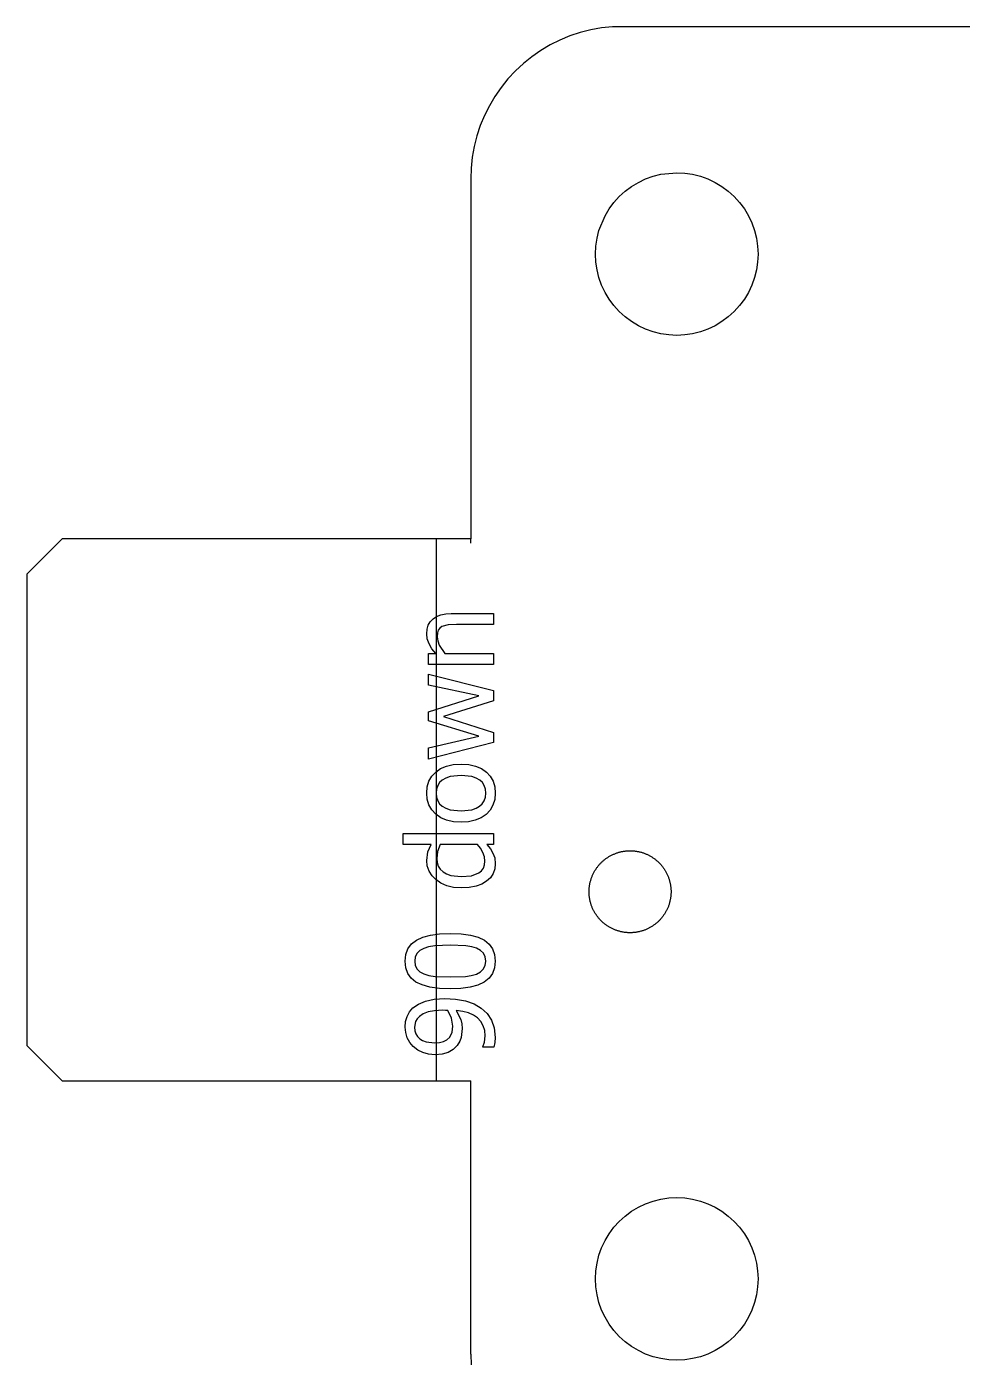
# Model space of a CAD drawing. Extents: x -1267 to 2080, y -21 to 4009.
# Drawn here: x 977.1 to 1018.2, y 2642.5 to 2701.1 of the extents above; entities that cross this region are included whole.
import ezdxf

# ---------------------------------------------------------------- set-up
doc = ezdxf.new("R2010")
doc.units = 0
doc.layers.add('90 down', color=7, linetype='Continuous', true_color=0xffffff)
doc.layers.add('Layer0', color=7, linetype='Continuous', true_color=0xffffff)

msp = doc.modelspace()

# ---------------------------------------------------------------- linework, layer by layer
at = {"layer": '90 down'}
for p, q in [((994.964, 2675.086, 6.286), (995.118, 2675.19, 6.286)), ((995.118, 2675.19, 6.286), (995.303, 2675.264, 6.286)), ((995.303, 2675.264, 6.286), (995.52, 2675.309, 6.286)), ((995.52, 2675.309, 6.286), (995.767, 2675.324, 6.286)), ((995.767, 2675.324, 6.286), (997.619, 2675.324, 6.286)), ((997.619, 2675.324, 6.286), (997.619, 2674.843, 6.286)), ((994.687, 2674.427, 6.286), (994.704, 2674.626, 6.286)), ((994.704, 2674.626, 6.286), (994.756, 2674.802, 6.286)), ((994.756, 2674.802, 6.286), (994.843, 2674.956, 6.286)), ((994.843, 2674.956, 6.286), (994.964, 2675.086, 6.286)), ((995.196, 2674.588, 6.286), (995.157, 2674.464, 6.286)), ((995.262, 2674.681, 6.286), (995.196, 2674.588, 6.286)), ((995.356, 2674.751, 6.286), (995.262, 2674.681, 6.286)), ((995.628, 2674.824, 6.286), (995.356, 2674.751, 6.286)), ((995.995, 2674.843, 6.286), (995.628, 2674.824, 6.286)), ((997.619, 2674.843, 6.286), (995.995, 2674.843, 6.286)), ((994.712, 2674.2, 6.286), (994.687, 2674.427, 6.286)), ((994.789, 2673.985, 6.286), (994.712, 2674.2, 6.286)), ((994.913, 2673.774, 6.286), (994.789, 2673.985, 6.286)), ((995.157, 2674.464, 6.286), (995.144, 2674.302, 6.286)), ((995.144, 2674.302, 6.286), (995.168, 2674.12, 6.286)), ((995.168, 2674.12, 6.286), (995.24, 2673.933, 6.286)), ((994.766, 2673.081, 6.286), (994.766, 2673.561, 6.286)), ((994.766, 2673.561, 6.286), (995.083, 2673.561, 6.286)), ((995.083, 2673.561, 6.286), (994.913, 2673.774, 6.286)), ((995.24, 2673.933, 6.286), (995.489, 2673.561, 6.286)), ((995.489, 2673.561, 6.286), (997.619, 2673.561, 6.286)), ((997.619, 2673.561, 6.286), (997.619, 2673.081, 6.286)), ((997.619, 2673.081, 6.286), (994.766, 2673.081, 6.286)), ((994.766, 2672.657, 6.286), (997.619, 2671.934, 6.286)), ((994.766, 2672.174, 6.286), (994.766, 2672.657, 6.286)), ((996.975, 2671.699, 6.286), (994.766, 2672.174, 6.286)), ((994.766, 2671.004, 6.286), (996.975, 2671.699, 6.286)), ((997.619, 2671.934, 6.286), (997.619, 2671.49, 6.286)), ((997.619, 2671.49, 6.286), (995.42, 2670.792, 6.286)), ((994.766, 2670.608, 6.286), (994.766, 2671.004, 6.286)), ((996.975, 2669.931, 6.286), (994.766, 2670.608, 6.286)), ((995.42, 2670.792, 6.286), (997.619, 2670.1, 6.286)), ((994.766, 2669.428, 6.286), (996.975, 2669.931, 6.286)), ((997.619, 2670.1, 6.286), (997.619, 2669.658, 6.286)), ((997.619, 2669.658, 6.286), (994.766, 2668.928, 6.286)), ((994.766, 2668.928, 6.286), (994.766, 2669.428, 6.286)), ((995.855, 2668.684, 6.286), (996.194, 2668.705, 6.286)), ((996.194, 2668.705, 6.286), (996.533, 2668.684, 6.286)), ((994.785, 2667.953, 6.286), (994.909, 2668.17, 6.286)), ((994.909, 2668.17, 6.286), (995.081, 2668.358, 6.286)), ((995.081, 2668.358, 6.286), (995.299, 2668.51, 6.286)), ((995.299, 2668.51, 6.286), (995.557, 2668.619, 6.286)), ((995.711, 2668.159, 6.286), (995.523, 2668.096, 6.286)), ((995.557, 2668.619, 6.286), (995.855, 2668.684, 6.286)), ((996.194, 2668.21, 6.286), (995.711, 2668.159, 6.286)), ((996.672, 2668.159, 6.286), (996.194, 2668.21, 6.286)), ((996.533, 2668.684, 6.286), (996.832, 2668.619, 6.286)), ((996.859, 2668.096, 6.286), (996.672, 2668.159, 6.286)), ((996.832, 2668.619, 6.286), (997.09, 2668.51, 6.286)), ((997.09, 2668.51, 6.286), (997.306, 2668.358, 6.286)), ((997.306, 2668.358, 6.286), (997.478, 2668.17, 6.286)), ((997.478, 2668.17, 6.286), (997.6, 2667.953, 6.286)), ((994.687, 2667.433, 6.286), (994.711, 2667.708, 6.286)), ((994.711, 2667.708, 6.286), (994.785, 2667.953, 6.286)), ((995.117, 2667.609, 6.286), (995.101, 2667.433, 6.286)), ((995.168, 2667.763, 6.286), (995.117, 2667.609, 6.286)), ((995.252, 2667.896, 6.286), (995.168, 2667.763, 6.286)), ((995.37, 2668.008, 6.286), (995.252, 2667.896, 6.286)), ((995.523, 2668.096, 6.286), (995.37, 2668.008, 6.286)), ((997.012, 2668.007, 6.286), (996.859, 2668.096, 6.286)), ((997.131, 2667.895, 6.286), (997.012, 2668.007, 6.286)), ((997.216, 2667.762, 6.286), (997.131, 2667.895, 6.286)), ((997.267, 2667.608, 6.286), (997.216, 2667.762, 6.286)), ((997.284, 2667.433, 6.286), (997.267, 2667.608, 6.286)), ((997.6, 2667.953, 6.286), (997.674, 2667.708, 6.286)), ((997.674, 2667.708, 6.286), (997.698, 2667.433, 6.286)), ((994.711, 2667.16, 6.286), (994.687, 2667.433, 6.286)), ((994.786, 2666.915, 6.286), (994.711, 2667.16, 6.286)), ((995.101, 2667.433, 6.286), (995.117, 2667.256, 6.286)), ((995.117, 2667.256, 6.286), (995.168, 2667.101, 6.286)), ((995.168, 2667.101, 6.286), (995.252, 2666.967, 6.286)), ((995.252, 2666.967, 6.286), (995.37, 2666.855, 6.286)), ((997.007, 2666.855, 6.286), (997.129, 2666.967, 6.286)), ((997.129, 2666.967, 6.286), (997.215, 2667.101, 6.286)), ((997.215, 2667.101, 6.286), (997.267, 2667.256, 6.286)), ((997.267, 2667.256, 6.286), (997.284, 2667.433, 6.286)), ((997.673, 2667.152, 6.286), (997.597, 2666.902, 6.286)), ((997.698, 2667.433, 6.286), (997.673, 2667.152, 6.286)), ((994.909, 2666.697, 6.286), (994.786, 2666.915, 6.286)), ((995.083, 2666.507, 6.286), (994.909, 2666.697, 6.286)), ((995.301, 2666.354, 6.286), (995.083, 2666.507, 6.286)), ((995.558, 2666.244, 6.286), (995.301, 2666.354, 6.286)), ((995.37, 2666.855, 6.286), (995.523, 2666.766, 6.286)), ((995.523, 2666.766, 6.286), (995.711, 2666.702, 6.286)), ((995.711, 2666.702, 6.286), (996.194, 2666.652, 6.286)), ((996.194, 2666.652, 6.286), (996.665, 2666.702, 6.286)), ((996.665, 2666.702, 6.286), (996.853, 2666.766, 6.286)), ((996.853, 2666.766, 6.286), (997.007, 2666.855, 6.286)), ((997.293, 2666.497, 6.286), (997.073, 2666.348, 6.286)), ((997.471, 2666.684, 6.286), (997.293, 2666.497, 6.286)), ((997.597, 2666.902, 6.286), (997.471, 2666.684, 6.286)), ((995.856, 2666.178, 6.286), (995.558, 2666.244, 6.286)), ((996.194, 2666.156, 6.286), (995.856, 2666.178, 6.286)), ((996.523, 2666.178, 6.286), (996.194, 2666.156, 6.286)), ((996.816, 2666.241, 6.286), (996.523, 2666.178, 6.286)), ((997.073, 2666.348, 6.286), (996.816, 2666.241, 6.286)), ((993.645, 2665.183, 6.286), (993.645, 2665.663, 6.286)), ((993.645, 2665.663, 6.286), (997.619, 2665.663, 6.286)), ((994.881, 2665.183, 6.286), (993.645, 2665.183, 6.286)), ((994.734, 2664.848, 6.286), (994.881, 2665.183, 6.286)), ((995.279, 2665.183, 6.286), (995.159, 2664.862, 6.286)), ((996.924, 2665.183, 6.286), (995.279, 2665.183, 6.286)), ((997.055, 2665.009, 6.286), (996.924, 2665.183, 6.286)), ((997.619, 2665.183, 6.286), (997.328, 2665.183, 6.286)), ((997.328, 2665.183, 6.286), (997.484, 2664.989, 6.286)), ((997.619, 2665.663, 6.286), (997.619, 2665.183, 6.286)), ((994.687, 2664.475, 6.286), (994.734, 2664.848, 6.286)), ((995.159, 2664.862, 6.286), (995.126, 2664.555, 6.286)), ((997.155, 2664.823, 6.286), (997.055, 2665.009, 6.286)), ((997.22, 2664.632, 6.286), (997.155, 2664.823, 6.286)), ((997.241, 2664.442, 6.286), (997.22, 2664.632, 6.286)), ((997.484, 2664.989, 6.286), (997.596, 2664.797, 6.286)), ((997.596, 2664.797, 6.286), (997.671, 2664.585, 6.286)), ((994.713, 2664.238, 6.286), (994.687, 2664.475, 6.286)), ((994.793, 2664.012, 6.286), (994.713, 2664.238, 6.286)), ((994.919, 2663.807, 6.286), (994.793, 2664.012, 6.286)), ((995.126, 2664.555, 6.286), (995.143, 2664.38, 6.286)), ((995.143, 2664.38, 6.286), (995.195, 2664.225, 6.286)), ((995.195, 2664.225, 6.286), (995.282, 2664.09, 6.286)), ((995.282, 2664.09, 6.286), (995.403, 2663.975, 6.286)), ((996.974, 2663.926, 6.286), (997.091, 2664.019, 6.286)), ((997.091, 2664.019, 6.286), (997.174, 2664.136, 6.286)), ((997.174, 2664.136, 6.286), (997.224, 2664.277, 6.286)), ((997.224, 2664.277, 6.286), (997.241, 2664.442, 6.286)), ((997.674, 2664.106, 6.286), (997.601, 2663.899, 6.286)), ((997.671, 2664.585, 6.286), (997.698, 2664.33, 6.286)), ((997.698, 2664.33, 6.286), (997.674, 2664.106, 6.286)), ((995.085, 2663.635, 6.286), (994.919, 2663.807, 6.286)), ((995.307, 2663.483, 6.286), (995.085, 2663.635, 6.286)), ((995.564, 2663.367, 6.286), (995.307, 2663.483, 6.286)), ((995.403, 2663.975, 6.286), (995.557, 2663.883, 6.286)), ((995.557, 2663.883, 6.286), (995.742, 2663.818, 6.286)), ((995.742, 2663.818, 6.286), (996.204, 2663.765, 6.286)), ((996.204, 2663.765, 6.286), (996.648, 2663.806, 6.286)), ((996.648, 2663.806, 6.286), (996.974, 2663.926, 6.286)), ((997.107, 2663.439, 6.286), (996.851, 2663.346, 6.286)), ((997.318, 2663.564, 6.286), (997.107, 2663.439, 6.286)), ((997.482, 2663.717, 6.286), (997.318, 2663.564, 6.286)), ((997.601, 2663.899, 6.286), (997.482, 2663.717, 6.286)), ((995.864, 2663.294, 6.286), (995.564, 2663.367, 6.286)), ((996.214, 2663.27, 6.286), (995.864, 2663.294, 6.286)), ((996.554, 2663.289, 6.286), (996.214, 2663.27, 6.286)), ((996.851, 2663.346, 6.286), (996.554, 2663.289, 6.286)), ((994.232, 2660.979, 6.286), (994.51, 2661.107, 6.286)), ((994.51, 2661.107, 6.286), (994.85, 2661.199, 6.286)), ((994.85, 2661.199, 6.286), (995.252, 2661.254, 6.286)), ((995.252, 2661.254, 6.286), (995.716, 2661.272, 6.286)), ((995.716, 2661.272, 6.286), (996.194, 2661.254, 6.286)), ((996.194, 2661.254, 6.286), (996.604, 2661.198, 6.286)), ((996.604, 2661.198, 6.286), (996.946, 2661.105, 6.286)), ((996.946, 2661.105, 6.286), (997.219, 2660.975, 6.286)), ((993.77, 2660.35, 6.286), (993.862, 2660.601, 6.286)), ((993.862, 2660.601, 6.286), (994.016, 2660.811, 6.286)), ((994.016, 2660.811, 6.286), (994.232, 2660.979, 6.286)), ((994.386, 2660.525, 6.286), (994.261, 2660.405, 6.286)), ((994.556, 2660.616, 6.286), (994.386, 2660.525, 6.286)), ((994.772, 2660.681, 6.286), (994.556, 2660.616, 6.286)), ((995.037, 2660.723, 6.286), (994.772, 2660.681, 6.286)), ((995.716, 2660.754, 6.286), (995.037, 2660.723, 6.286)), ((996.398, 2660.723, 6.286), (995.716, 2660.754, 6.286)), ((996.662, 2660.682, 6.286), (996.398, 2660.723, 6.286)), ((996.876, 2660.619, 6.286), (996.662, 2660.682, 6.286)), ((997.05, 2660.527, 6.286), (996.876, 2660.619, 6.286)), ((997.176, 2660.405, 6.286), (997.05, 2660.527, 6.286)), ((997.219, 2660.975, 6.286), (997.429, 2660.806, 6.286)), ((997.429, 2660.806, 6.286), (997.579, 2660.596, 6.286)), ((997.579, 2660.596, 6.286), (997.668, 2660.347, 6.286)), ((993.739, 2660.057, 6.286), (993.77, 2660.35, 6.286)), ((993.769, 2659.766, 6.286), (993.739, 2660.057, 6.286)), ((994.186, 2660.251, 6.286), (994.161, 2660.057, 6.286)), ((994.161, 2660.057, 6.286), (994.186, 2659.863, 6.286)), ((994.261, 2660.405, 6.286), (994.186, 2660.251, 6.286)), ((997.252, 2660.25, 6.286), (997.176, 2660.405, 6.286)), ((997.25, 2659.858, 6.286), (997.277, 2660.057, 6.286)), ((997.277, 2660.057, 6.286), (997.252, 2660.25, 6.286)), ((997.668, 2660.347, 6.286), (997.698, 2660.057, 6.286)), ((997.698, 2660.057, 6.286), (997.668, 2659.763, 6.286)), ((993.858, 2659.517, 6.286), (993.769, 2659.766, 6.286)), ((994.007, 2659.307, 6.286), (993.858, 2659.517, 6.286)), ((994.186, 2659.863, 6.286), (994.261, 2659.708, 6.286)), ((994.261, 2659.708, 6.286), (994.387, 2659.586, 6.286)), ((994.387, 2659.586, 6.286), (994.562, 2659.492, 6.286)), ((994.562, 2659.492, 6.286), (994.781, 2659.428, 6.286)), ((994.781, 2659.428, 6.286), (995.052, 2659.387, 6.286)), ((995.052, 2659.387, 6.286), (995.721, 2659.359, 6.286)), ((995.721, 2659.359, 6.286), (996.388, 2659.384, 6.286)), ((996.388, 2659.384, 6.286), (996.642, 2659.422, 6.286)), ((996.642, 2659.422, 6.286), (996.868, 2659.49, 6.286)), ((996.868, 2659.49, 6.286), (997.042, 2659.579, 6.286)), ((997.042, 2659.579, 6.286), (997.171, 2659.7, 6.286)), ((997.171, 2659.7, 6.286), (997.25, 2659.858, 6.286)), ((997.576, 2659.512, 6.286), (997.424, 2659.302, 6.286)), ((997.668, 2659.763, 6.286), (997.576, 2659.512, 6.286)), ((994.215, 2659.138, 6.286), (994.007, 2659.307, 6.286)), ((994.488, 2659.008, 6.286), (994.215, 2659.138, 6.286)), ((994.83, 2658.915, 6.286), (994.488, 2659.008, 6.286)), ((995.241, 2658.859, 6.286), (994.83, 2658.915, 6.286)), ((995.721, 2658.841, 6.286), (995.241, 2658.859, 6.286)), ((996.19, 2658.859, 6.286), (995.721, 2658.841, 6.286)), ((996.594, 2658.914, 6.286), (996.19, 2658.859, 6.286)), ((996.934, 2659.006, 6.286), (996.594, 2658.914, 6.286)), ((997.21, 2659.134, 6.286), (996.934, 2659.006, 6.286)), ((997.424, 2659.302, 6.286), (997.21, 2659.134, 6.286)), ((994.081, 2657.998, 6.286), (994.323, 2658.172, 6.286)), ((994.323, 2658.172, 6.286), (994.631, 2658.303, 6.286)), ((994.631, 2658.303, 6.286), (995.015, 2658.384, 6.286)), ((995.015, 2658.384, 6.286), (995.489, 2658.412, 6.286)), ((995.489, 2658.412, 6.286), (995.949, 2658.385, 6.286)), ((995.949, 2658.385, 6.286), (996.384, 2658.306, 6.286)), ((996.384, 2658.306, 6.286), (996.771, 2658.174, 6.286)), ((996.771, 2658.174, 6.286), (997.085, 2657.993, 6.286)), ((993.761, 2657.403, 6.286), (993.827, 2657.629, 6.286)), ((993.827, 2657.629, 6.286), (993.935, 2657.828, 6.286)), ((993.935, 2657.828, 6.286), (994.081, 2657.998, 6.286)), ((994.37, 2657.63, 6.286), (994.267, 2657.517, 6.286)), ((994.531, 2657.742, 6.286), (994.37, 2657.63, 6.286)), ((994.747, 2657.827, 6.286), (994.531, 2657.742, 6.286)), ((995.027, 2657.88, 6.286), (994.747, 2657.827, 6.286)), ((995.379, 2657.898, 6.286), (995.027, 2657.88, 6.286)), ((995.518, 2657.894, 6.286), (995.379, 2657.898, 6.286)), ((995.619, 2657.888, 6.286), (995.518, 2657.894, 6.286)), ((995.771, 2657.558, 6.286), (995.619, 2657.888, 6.286)), ((996.271, 2657.851, 6.286), (995.982, 2657.885, 6.286)), ((995.982, 2657.885, 6.286), (996.184, 2657.496, 6.286)), ((996.524, 2657.785, 6.286), (996.271, 2657.851, 6.286)), ((996.742, 2657.689, 6.286), (996.524, 2657.785, 6.286)), ((996.924, 2657.561, 6.286), (996.742, 2657.689, 6.286)), ((997.068, 2657.405, 6.286), (996.924, 2657.561, 6.286)), ((997.085, 2657.993, 6.286), (997.346, 2657.751, 6.286)), ((997.346, 2657.751, 6.286), (997.537, 2657.465, 6.286)), ((993.739, 2657.152, 6.286), (993.761, 2657.403, 6.286)), ((993.763, 2656.919, 6.286), (993.739, 2657.152, 6.286)), ((994.201, 2657.403, 6.286), (994.155, 2657.15, 6.286)), ((994.155, 2657.15, 6.286), (994.169, 2657.001, 6.286)), ((994.169, 2657.001, 6.286), (994.212, 2656.868, 6.286)), ((994.267, 2657.517, 6.286), (994.201, 2657.403, 6.286)), ((995.829, 2657.206, 6.286), (995.771, 2657.558, 6.286)), ((995.802, 2656.943, 6.286), (995.829, 2657.206, 6.286)), ((996.184, 2657.496, 6.286), (996.231, 2657.303, 6.286)), ((996.247, 2657.094, 6.286), (996.201, 2656.708, 6.286)), ((996.231, 2657.303, 6.286), (996.247, 2657.094, 6.286)), ((997.171, 2657.221, 6.286), (997.068, 2657.405, 6.286)), ((997.233, 2657.011, 6.286), (997.171, 2657.221, 6.286)), ((997.254, 2656.774, 6.286), (997.233, 2657.011, 6.286)), ((997.537, 2657.465, 6.286), (997.654, 2657.121, 6.286)), ((997.654, 2657.121, 6.286), (997.693, 2656.705, 6.286)), ((993.834, 2656.689, 6.286), (993.763, 2656.919, 6.286)), ((993.947, 2656.478, 6.286), (993.834, 2656.689, 6.286)), ((994.097, 2656.302, 6.286), (993.947, 2656.478, 6.286)), ((994.212, 2656.868, 6.286), (994.282, 2656.75, 6.286)), ((994.282, 2656.75, 6.286), (994.38, 2656.649, 6.286)), ((994.38, 2656.649, 6.286), (994.505, 2656.568, 6.286)), ((994.505, 2656.568, 6.286), (994.655, 2656.509, 6.286)), ((994.655, 2656.509, 6.286), (995.032, 2656.463, 6.286)), ((995.032, 2656.463, 6.286), (995.251, 2656.478, 6.286)), ((995.251, 2656.478, 6.286), (995.427, 2656.524, 6.286)), ((995.427, 2656.524, 6.286), (995.572, 2656.604, 6.286)), ((995.572, 2656.604, 6.286), (995.696, 2656.723, 6.286)), ((995.696, 2656.723, 6.286), (995.802, 2656.943, 6.286)), ((996.134, 2656.534, 6.286), (996.023, 2656.358, 6.286)), ((996.201, 2656.708, 6.286), (996.134, 2656.534, 6.286)), ((997.152, 2656.299, 6.286), (997.221, 2656.498, 6.286)), ((997.221, 2656.498, 6.286), (997.254, 2656.774, 6.286)), ((997.682, 2656.488, 6.286), (997.639, 2656.274, 6.286)), ((997.693, 2656.705, 6.286), (997.682, 2656.488, 6.286)), ((994.29, 2656.153, 6.286), (994.097, 2656.302, 6.286)), ((994.516, 2656.04, 6.286), (994.29, 2656.153, 6.286)), ((994.771, 2655.968, 6.286), (994.516, 2656.04, 6.286)), ((995.052, 2655.944, 6.286), (994.771, 2655.968, 6.286)), ((995.365, 2655.97, 6.286), (995.052, 2655.944, 6.286)), ((995.628, 2656.049, 6.286), (995.365, 2655.97, 6.286)), ((995.846, 2656.179, 6.286), (995.628, 2656.049, 6.286)), ((996.023, 2656.358, 6.286), (995.846, 2656.179, 6.286)), ((997.152, 2656.274, 6.286), (997.152, 2656.299, 6.286)), ((997.639, 2656.274, 6.286), (997.152, 2656.274, 6.286))]:
    msp.add_line(p, q, dxfattribs=at)
at = {"layer": 'Layer0'}
for p, q in [((1001.893, 2700.949, 6.286), (1001.43, 2700.831, 6.286)), ((1002.364, 2701.034, 6.286), (1001.893, 2700.949, 6.286)), ((1002.839, 2701.085, 6.286), (1002.364, 2701.034, 6.286)), ((1040.395, 2701.085, 6.286), (1002.839, 2701.085, 6.286)), ((1000.534, 2700.497, 6.286), (1000.106, 2700.283, 6.286)), ((1000.976, 2700.68, 6.286), (1000.534, 2700.497, 6.286)), ((1001.43, 2700.831, 6.286), (1000.976, 2700.68, 6.286)), ((999.302, 2699.766, 6.286), (998.93, 2699.466, 6.286)), ((999.695, 2700.039, 6.286), (999.302, 2699.766, 6.286)), ((1000.106, 2700.283, 6.286), (999.695, 2700.039, 6.286)), ((998.93, 2699.466, 6.286), (998.58, 2699.14, 6.286)), ((998.254, 2698.79, 6.286), (997.954, 2698.418, 6.286)), ((998.58, 2699.14, 6.286), (998.254, 2698.79, 6.286)), ((997.681, 2698.025, 6.286), (997.437, 2697.613, 6.286)), ((997.954, 2698.418, 6.286), (997.681, 2698.025, 6.286)), ((997.437, 2697.613, 6.286), (997.223, 2697.186, 6.286)), ((997.223, 2697.186, 6.286), (997.04, 2696.744, 6.286)), ((996.889, 2696.29, 6.286), (996.77, 2695.827, 6.286)), ((997.04, 2696.744, 6.286), (996.889, 2696.29, 6.286)), ((996.77, 2695.827, 6.286), (996.686, 2695.356, 6.286)), ((996.686, 2695.356, 6.286), (996.634, 2694.88, 6.286)), ((996.634, 2694.88, 6.286), (996.617, 2694.402, 6.286)), ((1004.301, 2694.401, 6.286), (1004.631, 2694.519, 6.286)), ((1004.631, 2694.519, 6.286), (1004.971, 2694.604, 6.286)), ((1004.971, 2694.604, 6.286), (1005.667, 2694.672, 6.286)), ((1005.667, 2694.672, 6.286), (1006.017, 2694.655, 6.286)), ((1006.017, 2694.655, 6.286), (1006.364, 2694.604, 6.286)), ((1006.364, 2694.604, 6.286), (1006.704, 2694.519, 6.286)), ((1006.704, 2694.519, 6.286), (1007.034, 2694.401, 6.286)), ((996.617, 2694.402, 6.286), (996.617, 2678.602, 6.286)), ((1003.403, 2693.862, 6.286), (1003.684, 2694.071, 6.286)), ((1003.684, 2694.071, 6.286), (1003.984, 2694.251, 6.286)), ((1003.984, 2694.251, 6.286), (1004.301, 2694.401, 6.286)), ((1007.034, 2694.401, 6.286), (1007.35, 2694.251, 6.286)), ((1007.35, 2694.251, 6.286), (1007.651, 2694.071, 6.286)), ((1007.651, 2694.071, 6.286), (1007.932, 2693.862, 6.286)), ((1002.699, 2693.086, 6.286), (1002.908, 2693.367, 6.286)), ((1002.908, 2693.367, 6.286), (1003.143, 2693.627, 6.286)), ((1003.143, 2693.627, 6.286), (1003.403, 2693.862, 6.286)), ((1007.932, 2693.862, 6.286), (1008.192, 2693.627, 6.286)), ((1008.192, 2693.627, 6.286), (1008.427, 2693.367, 6.286)), ((1008.427, 2693.367, 6.286), (1008.636, 2693.086, 6.286)), ((1002.251, 2692.139, 6.286), (1002.519, 2692.785, 6.286)), ((1002.519, 2692.785, 6.286), (1002.699, 2693.086, 6.286)), ((1008.636, 2693.086, 6.286), (1008.816, 2692.785, 6.286)), ((1008.816, 2692.785, 6.286), (1008.966, 2692.469, 6.286)), ((1002.166, 2691.799, 6.286), (1002.251, 2692.139, 6.286)), ((1008.966, 2692.469, 6.286), (1009.084, 2692.139, 6.286)), ((1009.084, 2692.139, 6.286), (1009.169, 2691.799, 6.286)), ((1002.115, 2691.452, 6.286), (1002.166, 2691.799, 6.286)), ((1009.169, 2691.799, 6.286), (1009.22, 2691.452, 6.286)), ((1002.097, 2691.102, 6.286), (1002.115, 2691.452, 6.286)), ((1002.115, 2690.753, 6.286), (1002.097, 2691.102, 6.286)), ((1009.22, 2691.452, 6.286), (1009.237, 2691.102, 6.286)), ((1009.237, 2691.102, 6.286), (1009.22, 2690.753, 6.286)), ((1002.166, 2690.406, 6.286), (1002.115, 2690.753, 6.286)), ((1002.251, 2690.066, 6.286), (1002.166, 2690.406, 6.286)), ((1009.169, 2690.406, 6.286), (1009.084, 2690.066, 6.286)), ((1009.22, 2690.753, 6.286), (1009.169, 2690.406, 6.286)), ((1002.369, 2689.736, 6.286), (1002.251, 2690.066, 6.286)), ((1009.084, 2690.066, 6.286), (1008.966, 2689.736, 6.286)), ((1002.519, 2689.42, 6.286), (1002.369, 2689.736, 6.286)), ((1002.699, 2689.119, 6.286), (1002.519, 2689.42, 6.286)), ((1008.816, 2689.42, 6.286), (1008.636, 2689.119, 6.286)), ((1008.966, 2689.736, 6.286), (1008.816, 2689.42, 6.286)), ((1002.908, 2688.838, 6.286), (1002.699, 2689.119, 6.286)), ((1003.143, 2688.578, 6.286), (1002.908, 2688.838, 6.286)), ((1008.427, 2688.838, 6.286), (1008.192, 2688.578, 6.286)), ((1008.636, 2689.119, 6.286), (1008.427, 2688.838, 6.286)), ((1003.403, 2688.343, 6.286), (1003.143, 2688.578, 6.286)), ((1003.684, 2688.134, 6.286), (1003.403, 2688.343, 6.286)), ((1003.984, 2687.954, 6.286), (1003.684, 2688.134, 6.286)), ((1007.651, 2688.134, 6.286), (1007.35, 2687.954, 6.286)), ((1007.932, 2688.343, 6.286), (1007.651, 2688.134, 6.286)), ((1008.192, 2688.578, 6.286), (1007.932, 2688.343, 6.286)), ((1004.301, 2687.804, 6.286), (1003.984, 2687.954, 6.286)), ((1004.631, 2687.686, 6.286), (1004.301, 2687.804, 6.286)), ((1004.971, 2687.601, 6.286), (1004.631, 2687.686, 6.286)), ((1005.317, 2687.55, 6.286), (1004.971, 2687.601, 6.286)), ((1005.667, 2687.532, 6.286), (1005.317, 2687.55, 6.286)), ((1006.017, 2687.55, 6.286), (1005.667, 2687.532, 6.286)), ((1006.364, 2687.601, 6.286), (1006.017, 2687.55, 6.286)), ((1006.704, 2687.686, 6.286), (1006.364, 2687.601, 6.286)), ((1007.034, 2687.804, 6.286), (1006.704, 2687.686, 6.286)), ((1007.35, 2687.954, 6.286), (1007.034, 2687.804, 6.286)), ((978.672, 2678.602, 6.286), (977.117, 2677.048, 6.286)), ((995.117, 2678.602, 6.286), (978.672, 2678.602, 6.286)), ((996.617, 2678.602, 6.286), (995.117, 2678.602, 6.286)), ((996.617, 2678.402, 6.286), (996.617, 2678.602, 6.286)), ((977.117, 2677.048, 6.286), (977.117, 2656.357, 6.286)), ((1002.585, 2664.577, 6.286), (1002.611, 2664.595, 6.286)), ((1002.611, 2664.595, 6.286), (1002.637, 2664.612, 6.286)), ((1002.637, 2664.612, 6.286), (1002.664, 2664.629, 6.286)), ((1002.664, 2664.629, 6.286), (1002.69, 2664.645, 6.286)), ((1002.69, 2664.645, 6.286), (1002.717, 2664.661, 6.286)), ((1002.717, 2664.661, 6.286), (1002.745, 2664.677, 6.286)), ((1002.745, 2664.677, 6.286), (1002.772, 2664.692, 6.286)), ((1002.772, 2664.692, 6.286), (1002.8, 2664.706, 6.286)), ((1002.8, 2664.706, 6.286), (1002.828, 2664.72, 6.286)), ((1002.828, 2664.72, 6.286), (1002.857, 2664.734, 6.286)), ((1002.857, 2664.734, 6.286), (1002.885, 2664.747, 6.286)), ((1002.885, 2664.747, 6.286), (1002.914, 2664.759, 6.286)), ((1002.914, 2664.759, 6.286), (1002.943, 2664.771, 6.286)), ((1002.943, 2664.771, 6.286), (1002.972, 2664.783, 6.286)), ((1002.972, 2664.783, 6.286), (1003.002, 2664.794, 6.286)), ((1003.002, 2664.794, 6.286), (1003.031, 2664.804, 6.286)), ((1003.031, 2664.804, 6.286), (1003.061, 2664.814, 6.286)), ((1003.061, 2664.814, 6.286), (1003.091, 2664.824, 6.286)), ((1003.091, 2664.824, 6.286), (1003.121, 2664.833, 6.286)), ((1003.121, 2664.833, 6.286), (1003.152, 2664.841, 6.286)), ((1003.152, 2664.841, 6.286), (1003.182, 2664.849, 6.286)), ((1003.182, 2664.849, 6.286), (1003.212, 2664.856, 6.286)), ((1003.212, 2664.856, 6.286), (1003.243, 2664.863, 6.286)), ((1003.243, 2664.863, 6.286), (1003.274, 2664.869, 6.286)), ((1003.274, 2664.869, 6.286), (1003.305, 2664.875, 6.286)), ((1003.305, 2664.875, 6.286), (1003.336, 2664.88, 6.286)), ((1003.336, 2664.88, 6.286), (1003.367, 2664.885, 6.286)), ((1003.367, 2664.885, 6.286), (1003.398, 2664.889, 6.286)), ((1003.398, 2664.889, 6.286), (1003.429, 2664.893, 6.286)), ((1003.429, 2664.893, 6.286), (1003.46, 2664.896, 6.286)), ((1003.46, 2664.896, 6.286), (1003.492, 2664.898, 6.286)), ((1003.492, 2664.898, 6.286), (1003.523, 2664.9, 6.286)), ((1003.523, 2664.9, 6.286), (1003.555, 2664.901, 6.286)), ((1003.555, 2664.901, 6.286), (1003.586, 2664.902, 6.286)), ((1003.586, 2664.902, 6.286), (1003.617, 2664.902, 6.286)), ((1003.617, 2664.902, 6.286), (1003.649, 2664.902, 6.286)), ((1003.649, 2664.902, 6.286), (1003.68, 2664.901, 6.286)), ((1003.68, 2664.901, 6.286), (1003.712, 2664.9, 6.286)), ((1003.712, 2664.9, 6.286), (1003.743, 2664.898, 6.286)), ((1003.743, 2664.898, 6.286), (1003.774, 2664.896, 6.286)), ((1003.774, 2664.896, 6.286), (1003.806, 2664.893, 6.286)), ((1003.806, 2664.893, 6.286), (1003.837, 2664.889, 6.286)), ((1003.837, 2664.889, 6.286), (1003.868, 2664.885, 6.286)), ((1003.868, 2664.885, 6.286), (1003.899, 2664.88, 6.286)), ((1003.899, 2664.88, 6.286), (1003.93, 2664.875, 6.286)), ((1003.93, 2664.875, 6.286), (1003.961, 2664.869, 6.286)), ((1003.961, 2664.869, 6.286), (1003.992, 2664.863, 6.286)), ((1003.992, 2664.863, 6.286), (1004.022, 2664.856, 6.286)), ((1004.022, 2664.856, 6.286), (1004.053, 2664.849, 6.286)), ((1004.053, 2664.849, 6.286), (1004.083, 2664.841, 6.286)), ((1004.083, 2664.841, 6.286), (1004.114, 2664.833, 6.286)), ((1004.114, 2664.833, 6.286), (1004.144, 2664.824, 6.286)), ((1004.144, 2664.824, 6.286), (1004.174, 2664.814, 6.286)), ((1004.174, 2664.814, 6.286), (1004.203, 2664.804, 6.286)), ((1004.203, 2664.804, 6.286), (1004.233, 2664.794, 6.286)), ((1004.233, 2664.794, 6.286), (1004.262, 2664.783, 6.286)), ((1004.262, 2664.783, 6.286), (1004.292, 2664.771, 6.286)), ((1004.292, 2664.771, 6.286), (1004.321, 2664.759, 6.286)), ((1004.321, 2664.759, 6.286), (1004.35, 2664.747, 6.286)), ((1004.35, 2664.747, 6.286), (1004.378, 2664.734, 6.286)), ((1004.378, 2664.734, 6.286), (1004.406, 2664.72, 6.286)), ((1004.406, 2664.72, 6.286), (1004.435, 2664.706, 6.286)), ((1004.435, 2664.706, 6.286), (1004.462, 2664.692, 6.286)), ((1004.462, 2664.692, 6.286), (1004.49, 2664.677, 6.286)), ((1004.49, 2664.677, 6.286), (1004.517, 2664.661, 6.286)), ((1004.517, 2664.661, 6.286), (1004.544, 2664.645, 6.286)), ((1004.544, 2664.645, 6.286), (1004.571, 2664.629, 6.286)), ((1004.571, 2664.629, 6.286), (1004.598, 2664.612, 6.286)), ((1004.598, 2664.612, 6.286), (1004.624, 2664.595, 6.286)), ((1004.624, 2664.595, 6.286), (1004.65, 2664.577, 6.286)), ((1002.059, 2664.002, 6.286), (1002.074, 2664.03, 6.286)), ((1002.074, 2664.03, 6.286), (1002.091, 2664.056, 6.286)), ((1002.091, 2664.056, 6.286), (1002.108, 2664.083, 6.286)), ((1002.108, 2664.083, 6.286), (1002.125, 2664.109, 6.286)), ((1002.125, 2664.109, 6.286), (1002.143, 2664.135, 6.286)), ((1002.143, 2664.135, 6.286), (1002.161, 2664.161, 6.286)), ((1002.161, 2664.161, 6.286), (1002.18, 2664.186, 6.286)), ((1002.18, 2664.186, 6.286), (1002.199, 2664.211, 6.286)), ((1002.199, 2664.211, 6.286), (1002.219, 2664.235, 6.286)), ((1002.219, 2664.235, 6.286), (1002.238, 2664.26, 6.286)), ((1002.238, 2664.26, 6.286), (1002.259, 2664.283, 6.286)), ((1002.259, 2664.283, 6.286), (1002.28, 2664.307, 6.286)), ((1002.28, 2664.307, 6.286), (1002.301, 2664.33, 6.286)), ((1002.301, 2664.33, 6.286), (1002.323, 2664.353, 6.286)), ((1002.323, 2664.353, 6.286), (1002.345, 2664.375, 6.286)), ((1002.345, 2664.375, 6.286), (1002.367, 2664.397, 6.286)), ((1002.367, 2664.397, 6.286), (1002.39, 2664.419, 6.286)), ((1002.39, 2664.419, 6.286), (1002.413, 2664.44, 6.286)), ((1002.413, 2664.44, 6.286), (1002.436, 2664.461, 6.286)), ((1002.436, 2664.461, 6.286), (1002.46, 2664.481, 6.286)), ((1002.46, 2664.481, 6.286), (1002.485, 2664.501, 6.286)), ((1002.485, 2664.501, 6.286), (1002.509, 2664.521, 6.286)), ((1002.509, 2664.521, 6.286), (1002.534, 2664.54, 6.286)), ((1002.534, 2664.54, 6.286), (1002.559, 2664.559, 6.286)), ((1002.559, 2664.559, 6.286), (1002.585, 2664.577, 6.286)), ((1004.65, 2664.577, 6.286), (1004.675, 2664.559, 6.286)), ((1004.675, 2664.559, 6.286), (1004.701, 2664.54, 6.286)), ((1004.701, 2664.54, 6.286), (1004.726, 2664.521, 6.286)), ((1004.726, 2664.521, 6.286), (1004.75, 2664.501, 6.286)), ((1004.75, 2664.501, 6.286), (1004.774, 2664.481, 6.286)), ((1004.774, 2664.481, 6.286), (1004.798, 2664.461, 6.286)), ((1004.798, 2664.461, 6.286), (1004.822, 2664.44, 6.286)), ((1004.822, 2664.44, 6.286), (1004.845, 2664.419, 6.286)), ((1004.845, 2664.419, 6.286), (1004.868, 2664.397, 6.286)), ((1004.868, 2664.397, 6.286), (1004.89, 2664.375, 6.286)), ((1004.89, 2664.375, 6.286), (1004.912, 2664.353, 6.286)), ((1004.912, 2664.353, 6.286), (1004.934, 2664.33, 6.286)), ((1004.934, 2664.33, 6.286), (1004.955, 2664.307, 6.286)), ((1004.955, 2664.307, 6.286), (1004.976, 2664.283, 6.286)), ((1004.976, 2664.283, 6.286), (1004.996, 2664.26, 6.286)), ((1004.996, 2664.26, 6.286), (1005.016, 2664.235, 6.286)), ((1005.016, 2664.235, 6.286), (1005.036, 2664.211, 6.286)), ((1005.036, 2664.211, 6.286), (1005.055, 2664.186, 6.286)), ((1005.055, 2664.186, 6.286), (1005.074, 2664.161, 6.286)), ((1005.074, 2664.161, 6.286), (1005.092, 2664.135, 6.286)), ((1005.092, 2664.135, 6.286), (1005.11, 2664.109, 6.286)), ((1005.11, 2664.109, 6.286), (1005.127, 2664.083, 6.286)), ((1005.127, 2664.083, 6.286), (1005.144, 2664.056, 6.286)), ((1005.144, 2664.056, 6.286), (1005.16, 2664.03, 6.286)), ((1005.16, 2664.03, 6.286), (1005.176, 2664.002, 6.286)), ((1001.845, 2663.415, 6.286), (1001.85, 2663.446, 6.286)), ((1001.85, 2663.446, 6.286), (1001.857, 2663.477, 6.286)), ((1001.857, 2663.477, 6.286), (1001.864, 2663.507, 6.286)), ((1001.864, 2663.507, 6.286), (1001.871, 2663.538, 6.286)), ((1001.871, 2663.538, 6.286), (1001.879, 2663.568, 6.286)), ((1001.879, 2663.568, 6.286), (1001.887, 2663.599, 6.286)), ((1001.887, 2663.599, 6.286), (1001.896, 2663.629, 6.286)), ((1001.896, 2663.629, 6.286), (1001.905, 2663.659, 6.286)), ((1001.905, 2663.659, 6.286), (1001.915, 2663.689, 6.286)), ((1001.915, 2663.689, 6.286), (1001.926, 2663.718, 6.286)), ((1001.926, 2663.718, 6.286), (1001.937, 2663.748, 6.286)), ((1001.937, 2663.748, 6.286), (1001.948, 2663.777, 6.286)), ((1001.948, 2663.777, 6.286), (1001.96, 2663.806, 6.286)), ((1001.96, 2663.806, 6.286), (1001.973, 2663.835, 6.286)), ((1001.973, 2663.835, 6.286), (1001.986, 2663.863, 6.286)), ((1001.986, 2663.863, 6.286), (1002, 2663.892, 6.286)), ((1002, 2663.892, 6.286), (1002.014, 2663.92, 6.286)), ((1002.014, 2663.92, 6.286), (1002.028, 2663.948, 6.286)), ((1002.028, 2663.948, 6.286), (1002.043, 2663.975, 6.286)), ((1002.043, 2663.975, 6.286), (1002.059, 2664.002, 6.286)), ((1005.176, 2664.002, 6.286), (1005.192, 2663.975, 6.286)), ((1005.192, 2663.975, 6.286), (1005.207, 2663.948, 6.286)), ((1005.207, 2663.948, 6.286), (1005.221, 2663.92, 6.286)), ((1005.221, 2663.92, 6.286), (1005.235, 2663.892, 6.286)), ((1005.235, 2663.892, 6.286), (1005.249, 2663.863, 6.286)), ((1005.249, 2663.863, 6.286), (1005.262, 2663.835, 6.286)), ((1005.262, 2663.835, 6.286), (1005.274, 2663.806, 6.286)), ((1005.274, 2663.806, 6.286), (1005.286, 2663.777, 6.286)), ((1005.286, 2663.777, 6.286), (1005.298, 2663.748, 6.286)), ((1005.298, 2663.748, 6.286), (1005.309, 2663.718, 6.286)), ((1005.309, 2663.718, 6.286), (1005.319, 2663.689, 6.286)), ((1005.319, 2663.689, 6.286), (1005.329, 2663.659, 6.286)), ((1005.329, 2663.659, 6.286), (1005.339, 2663.629, 6.286)), ((1005.339, 2663.629, 6.286), (1005.348, 2663.599, 6.286)), ((1005.348, 2663.599, 6.286), (1005.356, 2663.568, 6.286)), ((1005.356, 2663.568, 6.286), (1005.364, 2663.538, 6.286)), ((1005.364, 2663.538, 6.286), (1005.371, 2663.507, 6.286)), ((1005.371, 2663.507, 6.286), (1005.378, 2663.477, 6.286)), ((1005.378, 2663.477, 6.286), (1005.384, 2663.446, 6.286)), ((1005.384, 2663.446, 6.286), (1005.39, 2663.415, 6.286)), ((1001.817, 2663.102, 6.286), (1001.818, 2663.134, 6.286)), ((1001.818, 2663.071, 6.286), (1001.817, 2663.102, 6.286)), ((1001.818, 2663.165, 6.286), (1001.82, 2663.197, 6.286)), ((1001.818, 2663.134, 6.286), (1001.818, 2663.165, 6.286)), ((1001.818, 2663.04, 6.286), (1001.818, 2663.071, 6.286)), ((1001.82, 2663.008, 6.286), (1001.818, 2663.04, 6.286)), ((1001.82, 2663.197, 6.286), (1001.822, 2663.228, 6.286)), ((1001.822, 2662.977, 6.286), (1001.82, 2663.008, 6.286)), ((1001.822, 2663.228, 6.286), (1001.824, 2663.259, 6.286)), ((1001.824, 2662.946, 6.286), (1001.822, 2662.977, 6.286)), ((1001.824, 2663.259, 6.286), (1001.827, 2663.291, 6.286)), ((1001.827, 2662.914, 6.286), (1001.824, 2662.946, 6.286)), ((1001.827, 2663.291, 6.286), (1001.831, 2663.322, 6.286)), ((1001.831, 2662.883, 6.286), (1001.827, 2662.914, 6.286)), ((1001.831, 2663.322, 6.286), (1001.835, 2663.353, 6.286)), ((1001.835, 2662.852, 6.286), (1001.831, 2662.883, 6.286)), ((1001.835, 2663.353, 6.286), (1001.84, 2663.384, 6.286)), ((1001.84, 2662.821, 6.286), (1001.835, 2662.852, 6.286)), ((1001.84, 2663.384, 6.286), (1001.845, 2663.415, 6.286)), ((1005.39, 2663.415, 6.286), (1005.395, 2663.384, 6.286)), ((1005.395, 2663.384, 6.286), (1005.4, 2663.353, 6.286)), ((1005.4, 2662.852, 6.286), (1005.395, 2662.821, 6.286)), ((1005.4, 2663.353, 6.286), (1005.404, 2663.322, 6.286)), ((1005.404, 2662.883, 6.286), (1005.4, 2662.852, 6.286)), ((1005.404, 2663.322, 6.286), (1005.408, 2663.291, 6.286)), ((1005.408, 2662.914, 6.286), (1005.404, 2662.883, 6.286)), ((1005.408, 2663.291, 6.286), (1005.411, 2663.259, 6.286)), ((1005.411, 2662.946, 6.286), (1005.408, 2662.914, 6.286)), ((1005.411, 2663.259, 6.286), (1005.413, 2663.228, 6.286)), ((1005.413, 2662.977, 6.286), (1005.411, 2662.946, 6.286)), ((1005.413, 2663.228, 6.286), (1005.415, 2663.197, 6.286)), ((1005.415, 2663.008, 6.286), (1005.413, 2662.977, 6.286)), ((1005.415, 2663.197, 6.286), (1005.416, 2663.165, 6.286)), ((1005.416, 2663.04, 6.286), (1005.415, 2663.008, 6.286)), ((1005.416, 2663.165, 6.286), (1005.417, 2663.134, 6.286)), ((1005.417, 2663.071, 6.286), (1005.416, 2663.04, 6.286)), ((1005.417, 2663.134, 6.286), (1005.417, 2663.102, 6.286)), ((1005.417, 2663.102, 6.286), (1005.417, 2663.071, 6.286)), ((1001.845, 2662.79, 6.286), (1001.84, 2662.821, 6.286)), ((1001.85, 2662.759, 6.286), (1001.845, 2662.79, 6.286)), ((1001.857, 2662.728, 6.286), (1001.85, 2662.759, 6.286)), ((1001.864, 2662.698, 6.286), (1001.857, 2662.728, 6.286)), ((1001.871, 2662.667, 6.286), (1001.864, 2662.698, 6.286)), ((1001.879, 2662.637, 6.286), (1001.871, 2662.667, 6.286)), ((1001.887, 2662.606, 6.286), (1001.879, 2662.637, 6.286)), ((1001.896, 2662.576, 6.286), (1001.887, 2662.606, 6.286)), ((1001.905, 2662.546, 6.286), (1001.896, 2662.576, 6.286)), ((1001.915, 2662.516, 6.286), (1001.905, 2662.546, 6.286)), ((1001.926, 2662.487, 6.286), (1001.915, 2662.516, 6.286)), ((1001.937, 2662.457, 6.286), (1001.926, 2662.487, 6.286)), ((1001.948, 2662.428, 6.286), (1001.937, 2662.457, 6.286)), ((1001.96, 2662.399, 6.286), (1001.948, 2662.428, 6.286)), ((1001.973, 2662.37, 6.286), (1001.96, 2662.399, 6.286)), ((1001.986, 2662.342, 6.286), (1001.973, 2662.37, 6.286)), ((1002, 2662.313, 6.286), (1001.986, 2662.342, 6.286)), ((1002.014, 2662.285, 6.286), (1002, 2662.313, 6.286)), ((1002.028, 2662.257, 6.286), (1002.014, 2662.285, 6.286)), ((1002.043, 2662.23, 6.286), (1002.028, 2662.257, 6.286)), ((1005.207, 2662.257, 6.286), (1005.192, 2662.23, 6.286)), ((1005.221, 2662.285, 6.286), (1005.207, 2662.257, 6.286)), ((1005.235, 2662.313, 6.286), (1005.221, 2662.285, 6.286)), ((1005.249, 2662.342, 6.286), (1005.235, 2662.313, 6.286)), ((1005.262, 2662.37, 6.286), (1005.249, 2662.342, 6.286)), ((1005.274, 2662.399, 6.286), (1005.262, 2662.37, 6.286)), ((1005.286, 2662.428, 6.286), (1005.274, 2662.399, 6.286)), ((1005.298, 2662.457, 6.286), (1005.286, 2662.428, 6.286)), ((1005.309, 2662.487, 6.286), (1005.298, 2662.457, 6.286)), ((1005.319, 2662.516, 6.286), (1005.309, 2662.487, 6.286)), ((1005.329, 2662.546, 6.286), (1005.319, 2662.516, 6.286)), ((1005.339, 2662.576, 6.286), (1005.329, 2662.546, 6.286)), ((1005.348, 2662.606, 6.286), (1005.339, 2662.576, 6.286)), ((1005.356, 2662.637, 6.286), (1005.348, 2662.606, 6.286)), ((1005.364, 2662.667, 6.286), (1005.356, 2662.637, 6.286)), ((1005.371, 2662.698, 6.286), (1005.364, 2662.667, 6.286)), ((1005.378, 2662.728, 6.286), (1005.371, 2662.698, 6.286)), ((1005.384, 2662.759, 6.286), (1005.378, 2662.728, 6.286)), ((1005.39, 2662.79, 6.286), (1005.384, 2662.759, 6.286)), ((1005.395, 2662.821, 6.286), (1005.39, 2662.79, 6.286)), ((1002.059, 2662.202, 6.286), (1002.043, 2662.23, 6.286)), ((1002.074, 2662.175, 6.286), (1002.059, 2662.202, 6.286)), ((1002.091, 2662.149, 6.286), (1002.074, 2662.175, 6.286)), ((1002.108, 2662.122, 6.286), (1002.091, 2662.149, 6.286)), ((1002.125, 2662.096, 6.286), (1002.108, 2662.122, 6.286)), ((1002.143, 2662.07, 6.286), (1002.125, 2662.096, 6.286)), ((1002.161, 2662.044, 6.286), (1002.143, 2662.07, 6.286)), ((1002.18, 2662.019, 6.286), (1002.161, 2662.044, 6.286)), ((1002.199, 2661.994, 6.286), (1002.18, 2662.019, 6.286)), ((1002.219, 2661.97, 6.286), (1002.199, 2661.994, 6.286)), ((1002.238, 2661.945, 6.286), (1002.219, 2661.97, 6.286)), ((1002.259, 2661.922, 6.286), (1002.238, 2661.945, 6.286)), ((1002.28, 2661.898, 6.286), (1002.259, 2661.922, 6.286)), ((1002.301, 2661.875, 6.286), (1002.28, 2661.898, 6.286)), ((1002.323, 2661.852, 6.286), (1002.301, 2661.875, 6.286)), ((1002.345, 2661.83, 6.286), (1002.323, 2661.852, 6.286)), ((1002.367, 2661.808, 6.286), (1002.345, 2661.83, 6.286)), ((1002.39, 2661.786, 6.286), (1002.367, 2661.808, 6.286)), ((1002.413, 2661.765, 6.286), (1002.39, 2661.786, 6.286)), ((1002.436, 2661.744, 6.286), (1002.413, 2661.765, 6.286)), ((1002.46, 2661.724, 6.286), (1002.436, 2661.744, 6.286)), ((1002.485, 2661.704, 6.286), (1002.46, 2661.724, 6.286)), ((1002.509, 2661.684, 6.286), (1002.485, 2661.704, 6.286)), ((1002.534, 2661.665, 6.286), (1002.509, 2661.684, 6.286)), ((1002.559, 2661.646, 6.286), (1002.534, 2661.665, 6.286)), ((1004.701, 2661.665, 6.286), (1004.675, 2661.646, 6.286)), ((1004.726, 2661.684, 6.286), (1004.701, 2661.665, 6.286)), ((1004.75, 2661.704, 6.286), (1004.726, 2661.684, 6.286)), ((1004.774, 2661.724, 6.286), (1004.75, 2661.704, 6.286)), ((1004.798, 2661.744, 6.286), (1004.774, 2661.724, 6.286)), ((1004.822, 2661.765, 6.286), (1004.798, 2661.744, 6.286)), ((1004.845, 2661.786, 6.286), (1004.822, 2661.765, 6.286)), ((1004.868, 2661.808, 6.286), (1004.845, 2661.786, 6.286)), ((1004.89, 2661.83, 6.286), (1004.868, 2661.808, 6.286)), ((1004.912, 2661.852, 6.286), (1004.89, 2661.83, 6.286)), ((1004.934, 2661.875, 6.286), (1004.912, 2661.852, 6.286)), ((1004.955, 2661.898, 6.286), (1004.934, 2661.875, 6.286)), ((1004.976, 2661.922, 6.286), (1004.955, 2661.898, 6.286)), ((1004.996, 2661.945, 6.286), (1004.976, 2661.922, 6.286)), ((1005.016, 2661.97, 6.286), (1004.996, 2661.945, 6.286)), ((1005.036, 2661.994, 6.286), (1005.016, 2661.97, 6.286)), ((1005.055, 2662.019, 6.286), (1005.036, 2661.994, 6.286)), ((1005.074, 2662.044, 6.286), (1005.055, 2662.019, 6.286)), ((1005.092, 2662.07, 6.286), (1005.074, 2662.044, 6.286)), ((1005.11, 2662.096, 6.286), (1005.092, 2662.07, 6.286)), ((1005.127, 2662.122, 6.286), (1005.11, 2662.096, 6.286)), ((1005.144, 2662.149, 6.286), (1005.127, 2662.122, 6.286)), ((1005.16, 2662.175, 6.286), (1005.144, 2662.149, 6.286)), ((1005.176, 2662.202, 6.286), (1005.16, 2662.175, 6.286)), ((1005.192, 2662.23, 6.286), (1005.176, 2662.202, 6.286)), ((1002.585, 2661.628, 6.286), (1002.559, 2661.646, 6.286)), ((1002.611, 2661.61, 6.286), (1002.585, 2661.628, 6.286)), ((1002.637, 2661.593, 6.286), (1002.611, 2661.61, 6.286)), ((1002.664, 2661.576, 6.286), (1002.637, 2661.593, 6.286)), ((1002.69, 2661.56, 6.286), (1002.664, 2661.576, 6.286)), ((1002.717, 2661.544, 6.286), (1002.69, 2661.56, 6.286)), ((1002.745, 2661.528, 6.286), (1002.717, 2661.544, 6.286)), ((1002.772, 2661.513, 6.286), (1002.745, 2661.528, 6.286)), ((1002.8, 2661.499, 6.286), (1002.772, 2661.513, 6.286)), ((1002.828, 2661.485, 6.286), (1002.8, 2661.499, 6.286)), ((1002.857, 2661.471, 6.286), (1002.828, 2661.485, 6.286)), ((1002.885, 2661.458, 6.286), (1002.857, 2661.471, 6.286)), ((1002.914, 2661.446, 6.286), (1002.885, 2661.458, 6.286)), ((1002.943, 2661.434, 6.286), (1002.914, 2661.446, 6.286)), ((1002.972, 2661.422, 6.286), (1002.943, 2661.434, 6.286)), ((1003.002, 2661.411, 6.286), (1002.972, 2661.422, 6.286)), ((1003.031, 2661.401, 6.286), (1003.002, 2661.411, 6.286)), ((1003.061, 2661.391, 6.286), (1003.031, 2661.401, 6.286)), ((1003.091, 2661.381, 6.286), (1003.061, 2661.391, 6.286)), ((1003.121, 2661.372, 6.286), (1003.091, 2661.381, 6.286)), ((1003.152, 2661.364, 6.286), (1003.121, 2661.372, 6.286)), ((1003.182, 2661.356, 6.286), (1003.152, 2661.364, 6.286)), ((1003.212, 2661.349, 6.286), (1003.182, 2661.356, 6.286)), ((1003.243, 2661.342, 6.286), (1003.212, 2661.349, 6.286)), ((1003.274, 2661.336, 6.286), (1003.243, 2661.342, 6.286)), ((1003.305, 2661.33, 6.286), (1003.274, 2661.336, 6.286)), ((1003.336, 2661.325, 6.286), (1003.305, 2661.33, 6.286)), ((1003.367, 2661.32, 6.286), (1003.336, 2661.325, 6.286)), ((1003.398, 2661.316, 6.286), (1003.367, 2661.32, 6.286)), ((1003.429, 2661.312, 6.286), (1003.398, 2661.316, 6.286)), ((1003.46, 2661.309, 6.286), (1003.429, 2661.312, 6.286)), ((1003.492, 2661.307, 6.286), (1003.46, 2661.309, 6.286)), ((1003.523, 2661.305, 6.286), (1003.492, 2661.307, 6.286)), ((1003.555, 2661.304, 6.286), (1003.523, 2661.305, 6.286)), ((1003.586, 2661.303, 6.286), (1003.555, 2661.304, 6.286)), ((1003.617, 2661.302, 6.286), (1003.586, 2661.303, 6.286)), ((1003.649, 2661.303, 6.286), (1003.617, 2661.302, 6.286)), ((1003.68, 2661.304, 6.286), (1003.649, 2661.303, 6.286)), ((1003.712, 2661.305, 6.286), (1003.68, 2661.304, 6.286)), ((1003.743, 2661.307, 6.286), (1003.712, 2661.305, 6.286)), ((1003.774, 2661.309, 6.286), (1003.743, 2661.307, 6.286)), ((1003.806, 2661.312, 6.286), (1003.774, 2661.309, 6.286)), ((1003.837, 2661.316, 6.286), (1003.806, 2661.312, 6.286)), ((1003.868, 2661.32, 6.286), (1003.837, 2661.316, 6.286)), ((1003.899, 2661.325, 6.286), (1003.868, 2661.32, 6.286)), ((1003.93, 2661.33, 6.286), (1003.899, 2661.325, 6.286)), ((1003.961, 2661.336, 6.286), (1003.93, 2661.33, 6.286)), ((1003.992, 2661.342, 6.286), (1003.961, 2661.336, 6.286)), ((1004.022, 2661.349, 6.286), (1003.992, 2661.342, 6.286)), ((1004.053, 2661.356, 6.286), (1004.022, 2661.349, 6.286)), ((1004.083, 2661.364, 6.286), (1004.053, 2661.356, 6.286)), ((1004.114, 2661.372, 6.286), (1004.083, 2661.364, 6.286)), ((1004.144, 2661.381, 6.286), (1004.114, 2661.372, 6.286)), ((1004.174, 2661.391, 6.286), (1004.144, 2661.381, 6.286)), ((1004.203, 2661.401, 6.286), (1004.174, 2661.391, 6.286)), ((1004.233, 2661.411, 6.286), (1004.203, 2661.401, 6.286)), ((1004.262, 2661.422, 6.286), (1004.233, 2661.411, 6.286)), ((1004.292, 2661.434, 6.286), (1004.262, 2661.422, 6.286)), ((1004.321, 2661.446, 6.286), (1004.292, 2661.434, 6.286)), ((1004.35, 2661.458, 6.286), (1004.321, 2661.446, 6.286)), ((1004.378, 2661.471, 6.286), (1004.35, 2661.458, 6.286)), ((1004.406, 2661.485, 6.286), (1004.378, 2661.471, 6.286)), ((1004.435, 2661.499, 6.286), (1004.406, 2661.485, 6.286)), ((1004.462, 2661.513, 6.286), (1004.435, 2661.499, 6.286)), ((1004.49, 2661.528, 6.286), (1004.462, 2661.513, 6.286)), ((1004.517, 2661.544, 6.286), (1004.49, 2661.528, 6.286)), ((1004.544, 2661.56, 6.286), (1004.517, 2661.544, 6.286)), ((1004.571, 2661.576, 6.286), (1004.544, 2661.56, 6.286)), ((1004.598, 2661.593, 6.286), (1004.571, 2661.576, 6.286)), ((1004.624, 2661.61, 6.286), (1004.598, 2661.593, 6.286)), ((1004.65, 2661.628, 6.286), (1004.624, 2661.61, 6.286)), ((1004.675, 2661.646, 6.286), (1004.65, 2661.628, 6.286)), ((978.672, 2654.802, 6.286), (977.117, 2656.357, 6.286)), ((978.672, 2654.802, 6.286), (995.117, 2654.802, 6.286)), ((995.117, 2654.802, 6.286), (996.617, 2654.802, 6.286)), ((996.617, 2642.802, 6.286), (996.617, 2654.802, 6.286)), ((1003.984, 2649.251, 6.286), (1004.301, 2649.401, 6.286)), ((1004.301, 2649.401, 6.286), (1004.631, 2649.519, 6.286)), ((1004.631, 2649.519, 6.286), (1004.971, 2649.604, 6.286)), ((1004.971, 2649.604, 6.286), (1005.317, 2649.655, 6.286)), ((1005.317, 2649.655, 6.286), (1005.667, 2649.672, 6.286)), ((1005.667, 2649.672, 6.286), (1006.017, 2649.655, 6.286)), ((1006.017, 2649.655, 6.286), (1006.364, 2649.604, 6.286)), ((1006.364, 2649.604, 6.286), (1006.704, 2649.519, 6.286)), ((1006.704, 2649.519, 6.286), (1007.034, 2649.401, 6.286)), ((1007.034, 2649.401, 6.286), (1007.35, 2649.251, 6.286)), ((1003.143, 2648.627, 6.286), (1003.403, 2648.862, 6.286)), ((1003.403, 2648.862, 6.286), (1003.684, 2649.071, 6.286)), ((1003.684, 2649.071, 6.286), (1003.984, 2649.251, 6.286)), ((1007.35, 2649.251, 6.286), (1007.651, 2649.071, 6.286)), ((1007.651, 2649.071, 6.286), (1007.932, 2648.862, 6.286)), ((1007.932, 2648.862, 6.286), (1008.192, 2648.627, 6.286)), ((1002.699, 2648.086, 6.286), (1002.908, 2648.367, 6.286)), ((1002.908, 2648.367, 6.286), (1003.143, 2648.627, 6.286)), ((1008.192, 2648.627, 6.286), (1008.427, 2648.367, 6.286)), ((1008.427, 2648.367, 6.286), (1008.636, 2648.086, 6.286)), ((1002.369, 2647.469, 6.286), (1002.519, 2647.785, 6.286)), ((1002.519, 2647.785, 6.286), (1002.699, 2648.086, 6.286)), ((1008.636, 2648.086, 6.286), (1008.816, 2647.785, 6.286)), ((1008.816, 2647.785, 6.286), (1008.966, 2647.469, 6.286)), ((1002.166, 2646.799, 6.286), (1002.251, 2647.139, 6.286)), ((1002.251, 2647.139, 6.286), (1002.369, 2647.469, 6.286)), ((1008.966, 2647.469, 6.286), (1009.084, 2647.139, 6.286)), ((1009.084, 2647.139, 6.286), (1009.169, 2646.799, 6.286)), ((1002.097, 2646.102, 6.286), (1002.115, 2646.452, 6.286)), ((1002.115, 2646.452, 6.286), (1002.166, 2646.799, 6.286)), ((1009.169, 2646.799, 6.286), (1009.22, 2646.452, 6.286)), ((1009.22, 2646.452, 6.286), (1009.237, 2646.102, 6.286)), ((1002.115, 2645.753, 6.286), (1002.097, 2646.102, 6.286)), ((1009.237, 2646.102, 6.286), (1009.22, 2645.753, 6.286)), ((1002.166, 2645.406, 6.286), (1002.115, 2645.753, 6.286)), ((1002.251, 2645.066, 6.286), (1002.166, 2645.406, 6.286)), ((1009.169, 2645.406, 6.286), (1009.084, 2645.066, 6.286)), ((1009.22, 2645.753, 6.286), (1009.169, 2645.406, 6.286)), ((1002.369, 2644.736, 6.286), (1002.251, 2645.066, 6.286)), ((1002.519, 2644.42, 6.286), (1002.369, 2644.736, 6.286)), ((1008.966, 2644.736, 6.286), (1008.816, 2644.42, 6.286)), ((1009.084, 2645.066, 6.286), (1008.966, 2644.736, 6.286)), ((1002.699, 2644.119, 6.286), (1002.519, 2644.42, 6.286)), ((1002.908, 2643.838, 6.286), (1002.699, 2644.119, 6.286)), ((1008.636, 2644.119, 6.286), (1008.427, 2643.838, 6.286)), ((1008.816, 2644.42, 6.286), (1008.636, 2644.119, 6.286)), ((1003.143, 2643.578, 6.286), (1002.908, 2643.838, 6.286)), ((1003.403, 2643.343, 6.286), (1003.143, 2643.578, 6.286)), ((1008.192, 2643.578, 6.286), (1007.932, 2643.343, 6.286)), ((1008.427, 2643.838, 6.286), (1008.192, 2643.578, 6.286)), ((1003.684, 2643.134, 6.286), (1003.403, 2643.343, 6.286)), ((1003.984, 2642.954, 6.286), (1003.684, 2643.134, 6.286)), ((1004.301, 2642.804, 6.286), (1003.984, 2642.954, 6.286)), ((1007.35, 2642.954, 6.286), (1007.034, 2642.804, 6.286)), ((1007.651, 2643.134, 6.286), (1007.35, 2642.954, 6.286)), ((1007.932, 2643.343, 6.286), (1007.651, 2643.134, 6.286)), ((996.617, 2642.802, 6.286), (996.634, 2642.325, 6.286)), ((1004.631, 2642.686, 6.286), (1004.301, 2642.804, 6.286)), ((1004.971, 2642.601, 6.286), (1004.631, 2642.686, 6.286)), ((1005.317, 2642.55, 6.286), (1004.971, 2642.601, 6.286)), ((1005.667, 2642.532, 6.286), (1005.317, 2642.55, 6.286)), ((1006.017, 2642.55, 6.286), (1005.667, 2642.532, 6.286)), ((1006.364, 2642.601, 6.286), (1006.017, 2642.55, 6.286)), ((1006.704, 2642.686, 6.286), (1006.364, 2642.601, 6.286)), ((1007.034, 2642.804, 6.286), (1006.704, 2642.686, 6.286))]:
    msp.add_line(p, q, dxfattribs=at)
at = {"layer": 'Layer0', "color": 2, "true_color": 0xffff00}
msp.add_line((995.117, 2654.802, 6.286), (995.117, 2678.602, 6.286), dxfattribs=at)

doc.saveas('drawing.dxf')
